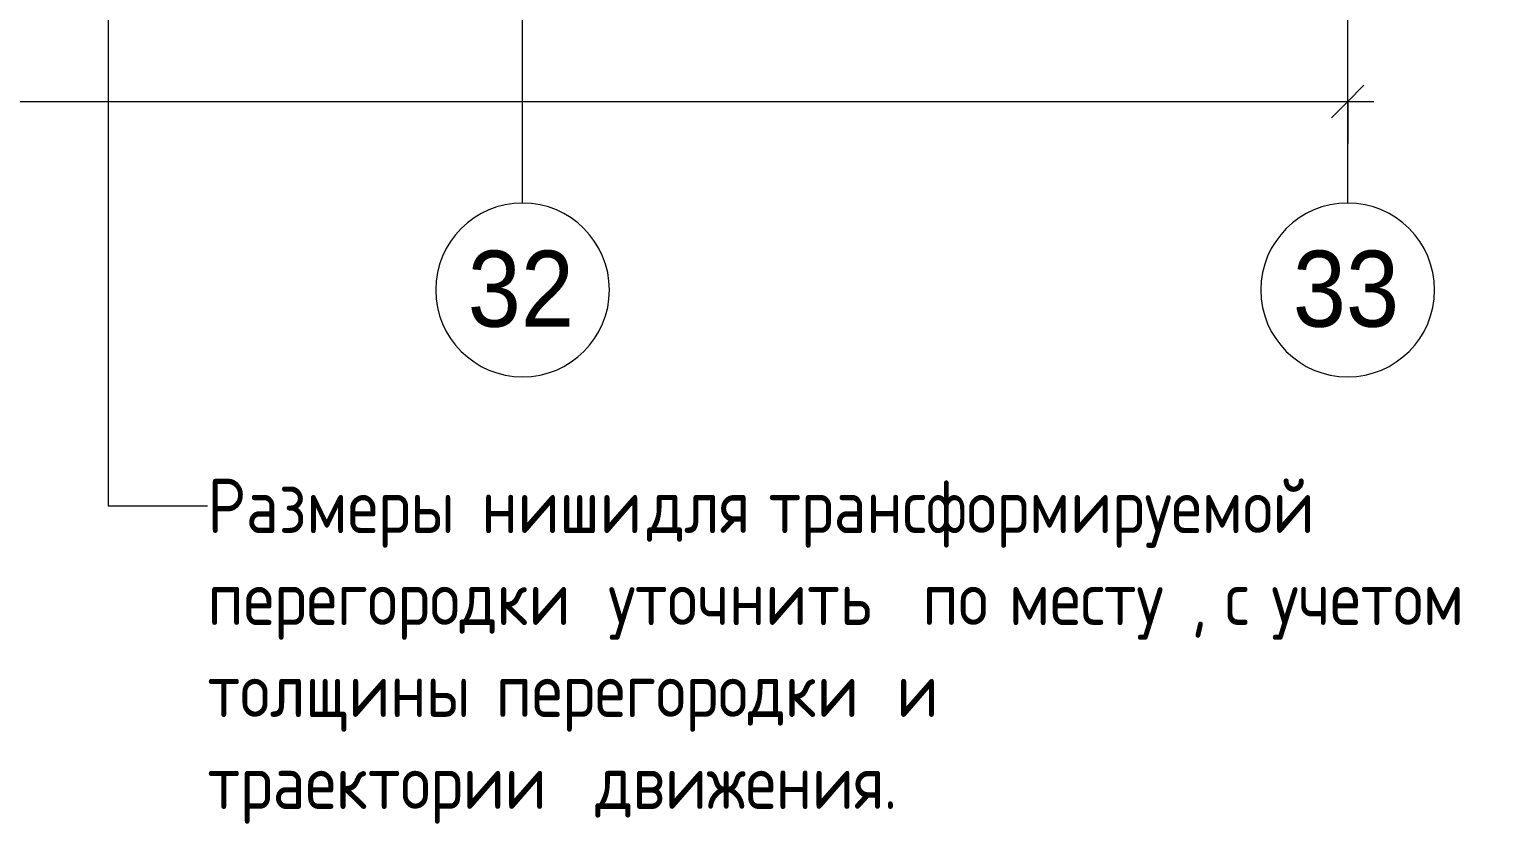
# Model space of a CAD drawing. Header units: millimetres. Extents: x -6228 to 200708, y -8553 to 29014.
# Drawn here: x 169882 to 176627, y -4764 to -1106 of the extents above; entities that cross this region are included whole.
import ezdxf

# ---------------------------------------------------------------- set-up
doc = ezdxf.new("R2010")
doc.units = ezdxf.units.MM
for name, color, linetype, lineweight in [('A-ANNO-DIMS', 7, 'Continuous', 9), ('A-ANNO-DIMS-100', 7, 'Continuous', 9), ('G-ANNO-TEXT', 7, 'Continuous', 9), ('Оси', 7, 'Continuous', 9), ('Оси-1', 7, 'Continuous', 20)]:
    doc.layers.add(name, color=color, linetype=linetype, lineweight=lineweight)
doc.styles.add('Arial_1', font='arial.ttf', dxfattribs={"width": 0.9, "height": 350})
doc.styles.add('GOST Common', font='GOST_Common.ttf', dxfattribs={"width": 0.9, "height": 250})
doc.styles.add('ISOCPEUR_1', font='isocpeur.ttf', dxfattribs={"width": 0.9, "height": 250})
doc.dimstyles.new('ISO-2_5_0_9К_БОЛЬШОЙ', dxfattribs={"dimscale": 304.8, "dimtxt": 248.995294, "dimasz": 0.492126, "dimexe": 0.393701, "dimexo": 0.984252, "dimgap": 0, "dimtad": 1, "dimdec": 0, "dimrnd": 10, "dimzin": 0, "dimdsep": 46, "dimtxsty": 'ISOCPEUR_1', "dimblk1": 'OBLIQUE', "dimblk2": 'OBLIQUE', "dimsah": 1, "dimcen": 0.09, "dimdle": 0.393701, "dimazin": 0, "dimtfac": 1, "dimtdec": 4, "dimtix": 1, "dimtmove": 0, "dimatfit": 3, "dimfxl": 1, "dimtvp": 1, "dimtolj": 1, "dimtzin": 0, "dimarcsym": 2})

# ---------------------------------------------------------------- blocks, each defined once
blk = doc.blocks.new('Ось сетки - D8-29747960-План зашивки приборов отопления в осях 2 этажа 23-33')
at = {"layer": 'Оси-1'}
for start, end in [(360, 180), (180, 360)]:
    blk.add_arc((0, 0), 4, start, end, dxfattribs=at)
blk = doc.blocks.new('DIMBLOCK27-План зашивки приборов отопления в осях 2 этажа 23-33')
at = {"layer": 'A-ANNO-DIMS-100'}
for p, q in [((135504.3, -1632.5), (135504.3, -1318.5)), ((175954.3, -1632.5), (175954.3, -1318.5)), ((135384.3, -1438.5), (176074.3, -1438.5)), ((135504.3, -1438.5), (135504.3, -1632.5)), ((175954.3, -1438.5), (175954.3, -1632.5))]:
    blk.add_line(p, q, dxfattribs=at)
at = {"layer": 'A-ANNO-DIMS-100', "lineweight": 20}
for p, q in [((135504.3, -1438.5), (135579.3, -1363.5)), ((175954.3, -1438.5), (176029.3, -1363.5)), ((135504.3, -1438.5), (135429.3, -1513.5)), ((175954.3, -1438.5), (175879.3, -1513.5))]:
    blk.add_line(p, q, dxfattribs=at)
at = {"layer": 'A-ANNO-DIMS-100', "color": 0, "insert": (155310.3, -1111.9), "char_height": 250, "width": 1005.558, "attachment_point": 1, "line_spacing_factor": 1.149209, "style": 'ISOCPEUR_1'}
blk.add_mtext('40450', dxfattribs=at)
blk = doc.blocks.new('_Oblique')
at = {"color": 0, "linetype": 'ByBlock', "lineweight": -2}
blk.add_line((-0.5, -0.5), (0.5, 0.5), dxfattribs=at)

msp = doc.modelspace()

# ---------------------------------------------------------------- linework, layer by layer
at = {"layer": 'G-ANNO-TEXT'}
for p, q in [((170245, 130), (170245, -3300.7)), ((170245, -3300.7), (170703.4, -3300.7))]:
    msp.add_line(p, q, dxfattribs=at)
at = {"layer": 'Оси'}
for p, q in [((172154.3, -1906.3), (172154.3, 593.7)), ((175954.3, -1906.3), (175954.3, 593.7))]:
    msp.add_line(p, q, dxfattribs=at)

# ---------------------------------------------------------------- block references
at = {"layer": 'Оси-1', "xscale": 99.99999999999993, "yscale": 99.99999999999993, "zscale": 99.99999999999993}
for p in [(172154.3, -2306.3), (175954.3, -2306.3)]:
    msp.add_blockref('Ось сетки - D8-29747960-План зашивки приборов отопления в осях 2 этажа 23-33', p, dxfattribs=at)

# ---------------------------------------------------------------- texts
at = {"layer": 'G-ANNO-TEXT', "char_height": 250, "attachment_point": 1, "style": 'GOST Common'}
for s, insert, width in [('Размеры', (170703.4, -3175.7), 1435.822), ('\\fGOST Common|b0|i0|c204|p34|;\\W.9; ', (171888.1, -3175.7), 93.797), ('\\fGOST Common|b0|i0|c204|p34|;\\W.9; ', (172650.1, -3175.7), 93.797), ('\\fGOST Common|b0|i0|c204|p34|;\\W.9; ', (173209.7, -3175.7), 93.797), ('трансформируемой', (173287.1, -3175.7), 3254.05), ('\\fGOST Common|b0|i0|c204|p34|;\\W.9; ', (175971.9, -3175.7), 93.797), ('ниши', (171965.5, -3175.7), 829.747), ('для', (172727.5, -3175.7), 584.43), ('\\fGOST Common|b0|i0|c204|p34|;\\W.9; ', (172471.5, -3599), 93.797), ('\\fGOST Common|b0|i0|c204|p34|;\\W.9; ', (173918.1, -3599), 93.797), ('\\fGOST Common|b0|i0|c204|p34|;\\W.9; ', (174317, -3599), 93.797), ('\\fGOST Common|b0|i0|c204|p34|;\\W.9; ', (175525.5, -3599), 93.797), ('\\fGOST Common|b0|i0|c204|p34|;\\W.9; ', (176626.8, -3599), 93.797), ('перегородки', (170703.4, -3599), 2142.911), ('уточнить', (172548.9, -3599), 1659.493), ('по', (173995.5, -3599), 389.62), ('месту', (174394.4, -3599), 1017.341), ('\\fGOST Common|b0|i0|c204|p34|;\\W.9;с', (175388.5, -3599), 165.949), ('учетом', (175602.9, -3599), 1241.012), (', ', (175233.8, -3599), 187.595), ('\\fGOST Common|b0|i0|c204|p34|;\\W.9; ', (171953.6, -4022.3), 93.797), ('\\fGOST Common|b0|i0|c204|p34|;\\W.9; ', (173799.1, -4022.3), 93.797), ('\\fGOST Common|b0|i0|c204|p34|;\\W.9; ', (174037.2, -4022.3), 93.797), ('толщины', (170703.4, -4022.3), 1515.189), ('перегородки', (172031, -4022.3), 2142.911), ('\\fGOST Common|b0|i0|c204|p34|;\\W.9;и', (173876.4, -4022.3), 194.81), ('\\fGOST Common|b0|i0|c204|p34|;\\W.9;\xa0', (172412, -4445.7), 93.797), ('движения', (172489.4, -4445.7), 1608.987), ('траектории', (170703.4, -4445.7), 2070.759), ('\\fGOST Common|b0|i0|c204|p34|;\\W.9;.', (173816.9, -4445.7), 79.367)]:
    msp.add_mtext(s, dxfattribs=dict(at, insert=insert, width=width))
at = {"layer": 'Оси', "char_height": 350, "width": 606.076, "attachment_point": 1, "style": 'Arial_1'}
for s, insert in [('32', (171901.7, -2125.6)), ('33', (175701.7, -2125.6))]:
    msp.add_mtext(s, dxfattribs=dict(at, insert=insert))

# ---------------------------------------------------------------- dimensions: what is measured, and where the dimension line sits
at = {"layer": 'A-ANNO-DIMS'}
dim = msp.add_linear_dim(base=(175954.3, -1438.5), p1=(135504.3, -1332.5), p2=(175954.3, -1332.5), dimstyle='ISO-2_5_0_9К_БОЛЬШОЙ', override={"dimpost": '<>', "dimfxl": 40450}, dxfattribs=at)
dim.commit()
dim.dimension.update_dxf_attribs({"geometry": 'DIMBLOCK27-План зашивки приборов отопления в осях 2 этажа 23-33', "text_midpoint": (155729.3, -1313.5)})

doc.saveas('drawing.dxf')
